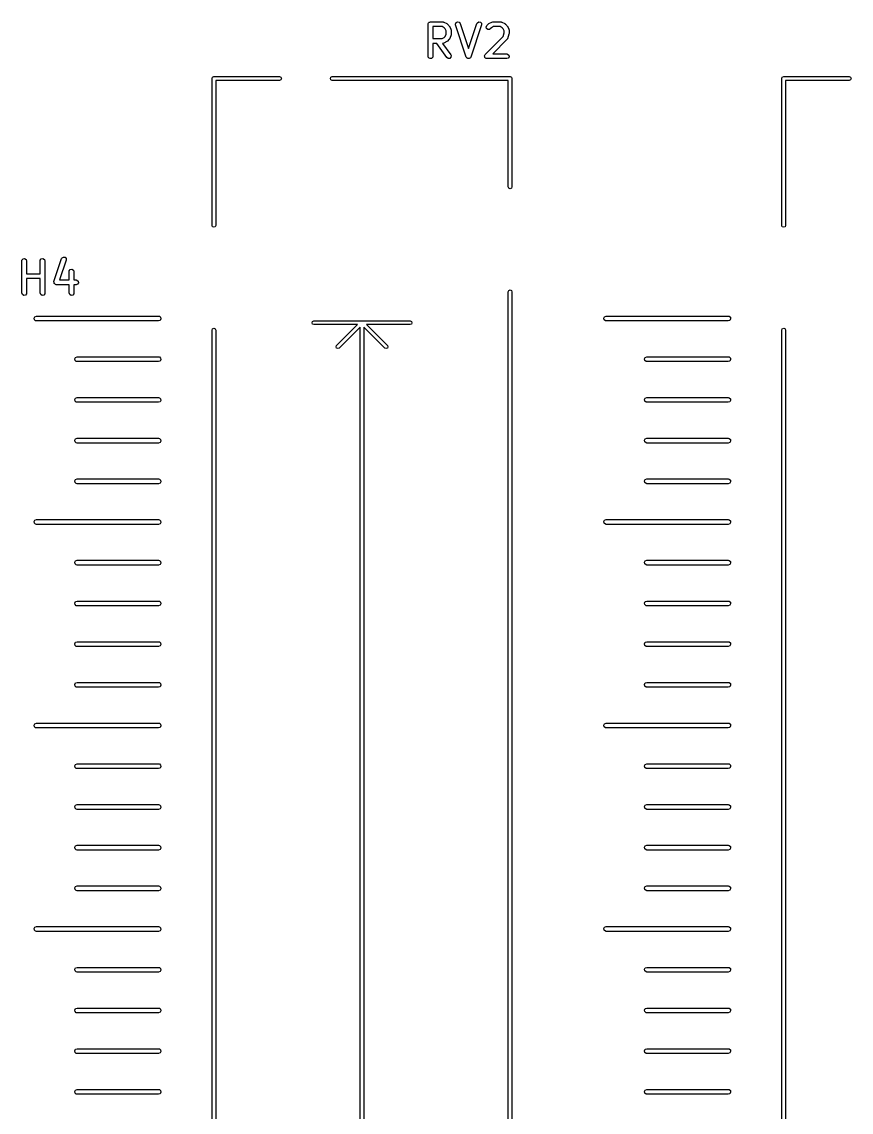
# Model space of a CAD drawing. Extents: x 2.76 to 6.37, y -5.23 to -2.48.
# Drawn here: x 2.832 to 3.851, y -3.825 to -2.485 of the extents above; entities that cross this region are included whole.
import ezdxf

# ---------------------------------------------------------------- set-up
doc = ezdxf.new("R2010")
doc.units = 0
doc.header["$MEASUREMENT"] = 0
doc.layers.add('BLACK', color=7, linetype='CONTINUOUS')

msp = doc.modelspace()

# ---------------------------------------------------------------- linework, layer by layer
at = {"layer": 'BLACK', "linetype": 'CONTINUOUS'}
for p, q in [((3.33112, -2.48844), (3.33118, -2.48806)), ((3.33112, -2.52781), (3.33112, -2.48844)), ((3.33116, -2.48793), (3.33123, -2.48781)), ((3.33118, -2.48806), (3.33116, -2.48793)), ((3.33123, -2.48781), (3.33129, -2.48743)), ((3.33129, -2.48743), (3.33179, -2.48684)), ((3.33179, -2.48684), (3.33217, -2.48618)), ((3.33217, -2.48618), (3.33242, -2.48609)), ((3.33242, -2.48609), (3.33259, -2.48588)), ((3.33259, -2.48588), (3.33335, -2.48575)), ((3.33335, -2.48575), (3.33407, -2.48549)), ((3.33407, -2.48549), (3.34907, -2.48549)), ((3.33702, -2.49139), (3.33702, -2.50611)), ((3.34837, -2.49139), (3.33702, -2.49139)), ((3.35107, -2.49274), (3.34837, -2.49139)), ((3.34907, -2.48549), (3.35008, -2.48567)), ((3.35008, -2.48567), (3.35021, -2.48578)), ((3.35021, -2.48578), (3.35039, -2.4858)), ((3.35039, -2.4858), (3.35414, -2.48767)), ((3.35414, -2.48767), (3.35485, -2.4882)), ((3.35485, -2.4882), (3.3549, -2.48823)), ((3.3549, -2.48823), (3.35678, -2.4901)), ((3.35678, -2.4901), (3.35728, -2.49082)), ((3.35728, -2.49082), (3.35733, -2.49087)), ((3.35733, -2.49087), (3.35921, -2.49462)), ((3.36486, -2.48836), (3.3656, -2.48648)), ((3.36501, -2.48937), (3.36486, -2.48836)), ((3.37814, -2.52874), (3.36501, -2.48937)), ((3.3656, -2.48648), (3.36738, -2.48552)), ((3.36738, -2.48552), (3.36936, -2.48592)), ((3.36936, -2.48592), (3.37062, -2.48751)), ((3.37062, -2.48751), (3.38094, -2.51847)), ((3.38094, -2.51847), (3.39126, -2.48751)), ((3.39686, -2.48937), (3.38374, -2.52874)), ((3.39126, -2.48751), (3.39175, -2.4866)), ((3.39175, -2.4866), (3.39347, -2.48555)), ((3.39347, -2.48555), (3.39547, -2.48584)), ((3.39547, -2.48584), (3.39681, -2.48735)), ((3.39681, -2.48735), (3.39686, -2.48937)), ((3.40237, -2.49193), (3.40322, -2.4901)), ((3.40322, -2.4901), (3.4051, -2.48823)), ((3.4051, -2.48823), (3.40582, -2.48772)), ((3.40582, -2.48772), (3.40586, -2.48767)), ((3.40586, -2.48767), (3.40961, -2.4858)), ((3.41163, -2.49139), (3.40893, -2.49274)), ((3.40961, -2.4858), (3.4106, -2.48551)), ((3.4106, -2.48551), (3.41077, -2.48555)), ((3.41077, -2.48555), (3.41093, -2.48549)), ((3.41093, -2.48549), (3.42031, -2.48549)), ((3.41961, -2.49139), (3.41163, -2.49139)), ((3.42231, -2.49274), (3.41961, -2.49139)), ((3.42031, -2.48549), (3.42132, -2.48567)), ((3.42132, -2.48567), (3.42145, -2.48578)), ((3.42145, -2.48578), (3.42163, -2.4858)), ((3.42163, -2.4858), (3.42538, -2.48767)), ((3.42538, -2.48767), (3.42609, -2.4882)), ((3.42609, -2.4882), (3.42614, -2.48823)), ((3.42614, -2.48823), (3.42802, -2.4901)), ((3.42802, -2.4901), (3.42853, -2.49082)), ((3.42853, -2.49082), (3.42857, -2.49087)), ((3.42857, -2.49087), (3.43045, -2.49462)), ((3.34837, -2.50611), (3.35107, -2.50476)), ((3.35226, -2.49394), (3.35107, -2.49274)), ((3.35107, -2.50476), (3.35226, -2.50356)), ((3.35361, -2.49664), (3.35226, -2.49394)), ((3.35226, -2.50356), (3.35361, -2.50087)), ((3.35361, -2.50087), (3.35361, -2.49664)), ((3.35921, -2.50288), (3.35733, -2.50663)), ((3.35921, -2.49462), (3.3595, -2.4956)), ((3.35923, -2.50271), (3.35921, -2.50288)), ((3.35934, -2.50257), (3.35923, -2.50271)), ((3.35952, -2.50156), (3.35934, -2.50257)), ((3.3595, -2.4956), (3.35946, -2.49577)), ((3.35946, -2.49577), (3.35952, -2.49594)), ((3.35952, -2.49594), (3.35952, -2.50156)), ((3.40135, -2.52572), (3.42335, -2.50372)), ((3.40289, -2.49388), (3.40237, -2.49193)), ((3.40455, -2.49504), (3.40289, -2.49388)), ((3.40656, -2.49487), (3.40455, -2.49504)), ((3.4074, -2.49428), (3.40656, -2.49487)), ((3.40893, -2.49274), (3.4074, -2.49428)), ((3.42351, -2.49394), (3.42231, -2.49274)), ((3.42335, -2.50372), (3.42485, -2.49921)), ((3.42485, -2.49664), (3.42351, -2.49394)), ((3.42485, -2.49921), (3.42485, -2.49664)), ((3.43061, -2.50062), (3.42873, -2.50625)), ((3.43045, -2.49462), (3.43074, -2.4956)), ((3.43076, -2.49969), (3.43061, -2.50056)), ((3.43061, -2.50056), (3.43061, -2.50062)), ((3.43074, -2.4956), (3.4307, -2.49577)), ((3.4307, -2.49577), (3.43076, -2.49594)), ((3.43076, -2.49594), (3.43076, -2.49969)), ((3.33702, -2.50611), (3.34837, -2.50611)), ((3.3419, -2.51202), (3.33702, -2.51202)), ((3.33702, -2.51202), (3.33702, -2.52781)), ((3.35415, -2.5295), (3.3419, -2.51202)), ((3.34923, -2.51195), (3.3491, -2.512)), ((3.3491, -2.512), (3.35898, -2.52612)), ((3.3494, -2.512), (3.34923, -2.51195)), ((3.35039, -2.5117), (3.3494, -2.512)), ((3.35414, -2.50983), (3.35039, -2.5117)), ((3.35418, -2.50978), (3.35414, -2.50983)), ((3.3549, -2.50928), (3.35418, -2.50978)), ((3.35678, -2.5074), (3.3549, -2.50928)), ((3.35681, -2.50734), (3.35678, -2.5074)), ((3.35733, -2.50663), (3.35681, -2.50734)), ((3.42802, -2.5074), (3.41056, -2.52486)), ((3.42809, -2.50724), (3.42802, -2.5074)), ((3.42824, -2.50715), (3.42809, -2.50724)), ((3.42873, -2.50625), (3.42824, -2.50715)), ((3.33181, -2.52971), (3.33112, -2.52781)), ((3.33356, -2.53072), (3.33181, -2.52971)), ((3.33554, -2.53037), (3.33356, -2.53072)), ((3.33684, -2.52882), (3.33554, -2.53037)), ((3.33702, -2.52781), (3.33684, -2.52882)), ((3.3558, -2.53066), (3.35415, -2.5295)), ((3.35781, -2.53049), (3.3558, -2.53066)), ((3.35924, -2.52906), (3.35781, -2.53049)), ((3.35898, -2.52612), (3.35942, -2.52705)), ((3.35942, -2.52705), (3.35924, -2.52906)), ((3.37819, -2.52881), (3.37814, -2.52874)), ((3.37819, -2.5289), (3.37819, -2.52881)), ((3.37881, -2.52959), (3.37819, -2.5289)), ((3.37939, -2.53033), (3.37881, -2.52959)), ((3.37947, -2.53034), (3.37939, -2.53033)), ((3.37953, -2.53041), (3.37947, -2.53034)), ((3.38046, -2.53054), (3.37953, -2.53041)), ((3.38137, -2.53073), (3.38046, -2.53054)), ((3.38145, -2.53069), (3.38137, -2.53073)), ((3.38153, -2.5307), (3.38145, -2.53069)), ((3.38233, -2.53021), (3.38153, -2.5307)), ((3.38315, -2.52977), (3.38233, -2.53021)), ((3.38318, -2.52969), (3.38315, -2.52977)), ((3.38325, -2.52965), (3.38318, -2.52969)), ((3.38374, -2.52874), (3.38325, -2.52965)), ((3.40049, -2.52755), (3.40055, -2.52743)), ((3.40072, -2.52841), (3.40049, -2.52755)), ((3.40053, -2.5273), (3.40097, -2.52653)), ((3.40055, -2.52743), (3.40053, -2.5273)), ((3.40088, -2.52929), (3.40072, -2.52841)), ((3.40098, -2.52937), (3.40088, -2.52929)), ((3.40097, -2.52653), (3.40135, -2.52572)), ((3.40102, -2.5295), (3.40098, -2.52937)), ((3.40174, -2.53001), (3.40102, -2.5295)), ((3.40242, -2.53058), (3.40174, -2.53001)), ((3.40261, -2.53062), (3.40242, -2.53058)), ((3.40267, -2.53066), (3.40261, -2.53062)), ((3.4028, -2.53065), (3.40267, -2.53066)), ((3.40343, -2.53076), (3.4028, -2.53065)), ((3.42781, -2.53076), (3.40343, -2.53076)), ((3.41056, -2.52486), (3.42781, -2.52486)), ((3.42781, -2.52486), (3.42882, -2.52504)), ((3.4297, -2.53007), (3.42781, -2.53076)), ((3.42882, -2.52504), (3.43036, -2.52633)), ((3.43071, -2.52832), (3.4297, -2.53007)), ((3.43036, -2.52633), (3.43071, -2.52832)), ((3.06575, -2.55512), (3.06644, -2.55345)), ((3.06575, -2.73559), (3.06575, -2.55512)), ((3.06644, -2.55345), (3.06811, -2.55276)), ((3.06811, -2.55276), (3.1487, -2.55276)), ((3.1487, -2.55748), (3.07047, -2.55748)), ((3.07047, -2.55748), (3.07047, -2.73559)), ((3.1487, -2.55276), (3.15037, -2.55345)), ((3.15037, -2.55679), (3.1487, -2.55748)), ((3.15037, -2.55345), (3.15106, -2.55512)), ((3.15106, -2.55512), (3.15037, -2.55679)), ((3.21114, -2.55512), (3.21183, -2.55345)), ((3.21183, -2.55679), (3.21114, -2.55512)), ((3.21183, -2.55345), (3.2135, -2.55276)), ((3.2135, -2.55748), (3.21183, -2.55679)), ((3.2135, -2.55276), (3.43189, -2.55276)), ((3.42953, -2.55748), (3.2135, -2.55748)), ((3.42953, -2.68835), (3.42953, -2.55748)), ((3.43189, -2.55276), (3.43356, -2.55345)), ((3.43356, -2.55345), (3.43425, -2.55512)), ((3.43425, -2.55512), (3.43425, -2.68835)), ((3.76575, -2.55512), (3.76644, -2.55345)), ((3.76575, -2.73559), (3.76575, -2.55512)), ((3.76644, -2.55345), (3.76811, -2.55276)), ((3.76811, -2.55276), (3.8487, -2.55276)), ((3.8487, -2.55748), (3.77047, -2.55748)), ((3.77047, -2.55748), (3.77047, -2.73559)), ((3.8487, -2.55276), (3.85037, -2.55345)), ((3.85037, -2.55679), (3.8487, -2.55748)), ((3.85037, -2.55345), (3.85106, -2.55512)), ((3.85106, -2.55512), (3.85037, -2.55679)), ((3.43022, -2.69002), (3.42953, -2.68835)), ((3.43189, -2.69071), (3.43022, -2.69002)), ((3.43356, -2.69002), (3.43189, -2.69071)), ((3.43425, -2.68835), (3.43356, -2.69002)), ((3.06644, -2.73726), (3.06575, -2.73559)), ((3.06811, -2.73795), (3.06644, -2.73726)), ((3.06978, -2.73726), (3.06811, -2.73795)), ((3.07047, -2.73559), (3.06978, -2.73726)), ((3.76644, -2.73726), (3.76575, -2.73559)), ((3.76811, -2.73795), (3.76644, -2.73726)), ((3.76978, -2.73726), (3.76811, -2.73795)), ((3.77047, -2.73559), (3.76978, -2.73726)), ((2.83201, -2.77923), (2.83219, -2.77822)), ((2.83201, -2.8186), (2.83201, -2.77923)), ((2.83219, -2.77822), (2.83349, -2.77667)), ((2.83349, -2.77667), (2.83548, -2.77632)), ((2.83548, -2.77632), (2.83723, -2.77733)), ((2.83723, -2.77733), (2.83792, -2.77923)), ((2.83792, -2.77923), (2.83792, -2.79502)), ((2.85451, -2.77923), (2.85469, -2.77822)), ((2.85451, -2.79502), (2.85451, -2.77923)), ((2.85469, -2.77822), (2.85599, -2.77667)), ((2.85599, -2.77667), (2.85797, -2.77632)), ((2.85797, -2.77632), (2.85972, -2.77733)), ((2.85972, -2.77733), (2.86041, -2.77923)), ((2.86041, -2.77923), (2.86041, -2.8186)), ((2.87153, -2.80454), (2.88091, -2.77642)), ((2.88651, -2.77829), (2.87843, -2.80252)), ((2.88091, -2.77642), (2.8814, -2.77552)), ((2.8814, -2.77552), (2.88312, -2.77446)), ((2.88312, -2.77446), (2.88511, -2.77476)), ((2.88511, -2.77476), (2.88645, -2.77627)), ((2.88645, -2.77627), (2.88651, -2.77829)), ((2.83792, -2.79502), (2.85451, -2.79502)), ((2.89013, -2.79235), (2.89031, -2.79134)), ((2.89013, -2.80252), (2.89013, -2.79235)), ((2.89031, -2.79134), (2.89161, -2.78979)), ((2.89161, -2.78979), (2.89359, -2.78944)), ((2.89359, -2.78944), (2.89534, -2.79045)), ((2.89534, -2.79045), (2.89603, -2.79235)), ((2.89603, -2.79235), (2.89603, -2.80252)), ((2.85451, -2.80093), (2.83792, -2.80093)), ((2.83792, -2.80093), (2.83792, -2.8186)), ((2.85451, -2.8186), (2.85451, -2.80093)), ((2.87143, -2.80496), (2.87154, -2.80477)), ((2.87157, -2.80575), (2.87143, -2.80496)), ((2.87154, -2.80477), (2.87153, -2.80454)), ((2.87159, -2.80656), (2.87157, -2.80575)), ((2.87174, -2.80673), (2.87159, -2.80656)), ((2.87178, -2.80695), (2.87174, -2.80673)), ((2.87239, -2.80747), (2.87178, -2.80695)), ((2.87293, -2.80807), (2.87239, -2.80747)), ((2.87315, -2.8081), (2.87293, -2.80807)), ((2.87332, -2.80825), (2.87315, -2.8081)), ((2.87433, -2.80843), (2.87332, -2.80825)), ((2.89013, -2.80843), (2.87433, -2.80843)), ((2.87843, -2.80252), (2.89013, -2.80252)), ((2.89013, -2.8186), (2.89013, -2.80843)), ((2.89603, -2.80252), (2.89871, -2.80252)), ((2.89871, -2.80843), (2.89603, -2.80843)), ((2.89603, -2.80843), (2.89603, -2.8186)), ((2.89871, -2.80252), (2.89972, -2.8027)), ((2.9006, -2.80774), (2.89871, -2.80843)), ((2.89972, -2.8027), (2.90126, -2.804)), ((2.90161, -2.80599), (2.9006, -2.80774)), ((2.90126, -2.804), (2.90161, -2.80599)), ((2.8327, -2.8205), (2.83201, -2.8186)), ((2.83445, -2.82151), (2.8327, -2.8205)), ((2.83644, -2.82115), (2.83445, -2.82151)), ((2.83774, -2.81961), (2.83644, -2.82115)), ((2.83792, -2.8186), (2.83774, -2.81961)), ((2.8552, -2.8205), (2.85451, -2.8186)), ((2.85695, -2.82151), (2.8552, -2.8205)), ((2.85894, -2.82115), (2.85695, -2.82151)), ((2.86024, -2.81961), (2.85894, -2.82115)), ((2.86041, -2.8186), (2.86024, -2.81961)), ((2.89082, -2.8205), (2.89013, -2.8186)), ((2.89257, -2.82151), (2.89082, -2.8205)), ((2.89456, -2.82115), (2.89257, -2.82151)), ((2.89586, -2.81961), (2.89456, -2.82115)), ((2.89603, -2.8186), (2.89586, -2.81961)), ((3.42953, -2.81713), (3.43022, -2.81546)), ((3.42953, -4.66472), (3.42953, -2.81713)), ((3.43022, -2.81546), (3.43189, -2.81476)), ((3.43189, -2.81476), (3.43356, -2.81546)), ((3.43356, -2.81546), (3.43425, -2.81713)), ((3.43425, -2.81713), (3.43425, -4.66472)), ((2.84709, -2.84949), (2.8481, -2.84774)), ((2.84744, -2.85148), (2.84709, -2.84949)), ((2.84899, -2.85277), (2.84744, -2.85148)), ((2.8481, -2.84774), (2.85, -2.84705)), ((2.85, -2.85295), (2.84899, -2.85277)), ((2.85, -2.84705), (3, -2.84705)), ((3, -2.85295), (2.85, -2.85295)), ((3, -2.84705), (3.00101, -2.84723)), ((3.0019, -2.85226), (3, -2.85295)), ((3.00101, -2.84723), (3.00256, -2.84852)), ((3.00291, -2.85051), (3.0019, -2.85226)), ((3.00256, -2.84852), (3.00291, -2.85051)), ((3.18927, -2.85345), (3.19094, -2.85276)), ((3.19094, -2.85276), (3.30906, -2.85276)), ((3.30906, -2.85276), (3.31073, -2.85345)), ((3.54709, -2.84949), (3.5481, -2.84774)), ((3.54744, -2.85148), (3.54709, -2.84949)), ((3.54899, -2.85277), (3.54744, -2.85148)), ((3.5481, -2.84774), (3.55, -2.84705)), ((3.55, -2.85295), (3.54899, -2.85277)), ((3.55, -2.84705), (3.7, -2.84705)), ((3.7, -2.85295), (3.55, -2.85295)), ((3.7, -2.84705), (3.70101, -2.84723)), ((3.7019, -2.85226), (3.7, -2.85295)), ((3.70101, -2.84723), (3.70256, -2.84852)), ((3.70291, -2.85051), (3.7019, -2.85226)), ((3.70256, -2.84852), (3.70291, -2.85051)), ((3.06575, -2.86437), (3.06644, -2.8627)), ((3.06575, -4.61748), (3.06575, -2.86437)), ((3.06644, -2.8627), (3.06811, -2.86201)), ((3.06811, -2.86201), (3.06978, -2.8627)), ((3.06978, -2.8627), (3.07047, -2.86437)), ((3.07047, -2.86437), (3.07047, -4.61748)), ((3.18858, -2.85512), (3.18927, -2.85345)), ((3.18927, -2.85679), (3.18858, -2.85512)), ((3.19094, -2.85748), (3.18927, -2.85679)), ((3.2443, -2.85748), (3.19094, -2.85748)), ((3.2188, -2.88298), (3.2443, -2.85748)), ((3.24764, -2.86082), (3.22214, -2.88632)), ((3.24764, -4.62107), (3.24764, -2.86082)), ((3.27786, -2.88632), (3.25236, -2.86082)), ((3.25236, -2.86082), (3.25236, -4.62107)), ((3.30906, -2.85748), (3.2557, -2.85748)), ((3.2557, -2.85748), (3.2812, -2.88298)), ((3.31073, -2.85679), (3.30906, -2.85748)), ((3.31073, -2.85345), (3.31142, -2.85512)), ((3.31142, -2.85512), (3.31073, -2.85679)), ((3.76575, -2.86437), (3.76644, -2.8627)), ((3.76575, -4.61748), (3.76575, -2.86437)), ((3.76644, -2.8627), (3.76811, -2.86201)), ((3.76811, -2.86201), (3.76978, -2.8627)), ((3.76978, -2.8627), (3.77047, -2.86437)), ((3.77047, -2.86437), (3.77047, -4.61748)), ((3.21811, -2.88465), (3.2188, -2.88298)), ((3.2188, -2.88632), (3.21811, -2.88465)), ((3.22047, -2.88701), (3.2188, -2.88632)), ((3.22214, -2.88632), (3.22047, -2.88701)), ((3.27953, -2.88701), (3.27786, -2.88632)), ((3.2812, -2.88632), (3.27953, -2.88701)), ((3.2812, -2.88298), (3.28189, -2.88465)), ((3.28189, -2.88465), (3.2812, -2.88632)), ((2.89709, -2.89949), (2.8981, -2.89774)), ((2.89744, -2.90148), (2.89709, -2.89949)), ((2.89899, -2.90277), (2.89744, -2.90148)), ((2.8981, -2.89774), (2.9, -2.89705)), ((2.9, -2.90295), (2.89899, -2.90277)), ((2.9, -2.89705), (3, -2.89705)), ((3, -2.90295), (2.9, -2.90295)), ((3, -2.89705), (3.00101, -2.89723)), ((3.0019, -2.90226), (3, -2.90295)), ((3.00101, -2.89723), (3.00256, -2.89852)), ((3.00291, -2.90051), (3.0019, -2.90226)), ((3.00256, -2.89852), (3.00291, -2.90051)), ((3.59709, -2.89949), (3.5981, -2.89774)), ((3.59744, -2.90148), (3.59709, -2.89949)), ((3.59899, -2.90277), (3.59744, -2.90148)), ((3.5981, -2.89774), (3.6, -2.89705)), ((3.6, -2.90295), (3.59899, -2.90277)), ((3.6, -2.89705), (3.7, -2.89705)), ((3.7, -2.90295), (3.6, -2.90295)), ((3.7, -2.89705), (3.70101, -2.89723)), ((3.7019, -2.90226), (3.7, -2.90295)), ((3.70101, -2.89723), (3.70256, -2.89852)), ((3.70291, -2.90051), (3.7019, -2.90226)), ((3.70256, -2.89852), (3.70291, -2.90051)), ((2.89709, -2.94949), (2.8981, -2.94774)), ((2.89744, -2.95148), (2.89709, -2.94949)), ((2.89899, -2.95277), (2.89744, -2.95148)), ((2.8981, -2.94774), (2.9, -2.94705)), ((2.9, -2.95295), (2.89899, -2.95277)), ((2.9, -2.94705), (3, -2.94705)), ((3, -2.95295), (2.9, -2.95295)), ((3, -2.94705), (3.00101, -2.94723)), ((3.0019, -2.95226), (3, -2.95295)), ((3.00101, -2.94723), (3.00256, -2.94852)), ((3.00291, -2.95051), (3.0019, -2.95226)), ((3.00256, -2.94852), (3.00291, -2.95051)), ((3.59709, -2.94949), (3.5981, -2.94774)), ((3.59744, -2.95148), (3.59709, -2.94949)), ((3.59899, -2.95277), (3.59744, -2.95148)), ((3.5981, -2.94774), (3.6, -2.94705)), ((3.6, -2.95295), (3.59899, -2.95277)), ((3.6, -2.94705), (3.7, -2.94705)), ((3.7, -2.95295), (3.6, -2.95295)), ((3.7, -2.94705), (3.70101, -2.94723)), ((3.7019, -2.95226), (3.7, -2.95295)), ((3.70101, -2.94723), (3.70256, -2.94852)), ((3.70291, -2.95051), (3.7019, -2.95226)), ((3.70256, -2.94852), (3.70291, -2.95051)), ((2.89709, -2.99949), (2.8981, -2.99774)), ((2.89744, -3.00148), (2.89709, -2.99949)), ((2.8981, -2.99774), (2.9, -2.99705)), ((2.9, -2.99705), (3, -2.99705)), ((3, -2.99705), (3.00101, -2.99723)), ((3.00101, -2.99723), (3.00256, -2.99852)), ((3.00256, -2.99852), (3.00291, -3.00051)), ((3.59709, -2.99949), (3.5981, -2.99774)), ((3.59744, -3.00148), (3.59709, -2.99949)), ((3.5981, -2.99774), (3.6, -2.99705)), ((3.6, -2.99705), (3.7, -2.99705)), ((3.7, -2.99705), (3.70101, -2.99723)), ((3.70101, -2.99723), (3.70256, -2.99852)), ((3.70256, -2.99852), (3.70291, -3.00051)), ((2.89899, -3.00277), (2.89744, -3.00148)), ((2.9, -3.00295), (2.89899, -3.00277)), ((3, -3.00295), (2.9, -3.00295)), ((3.0019, -3.00226), (3, -3.00295)), ((3.00291, -3.00051), (3.0019, -3.00226)), ((3.59899, -3.00277), (3.59744, -3.00148)), ((3.6, -3.00295), (3.59899, -3.00277)), ((3.7, -3.00295), (3.6, -3.00295)), ((3.7019, -3.00226), (3.7, -3.00295)), ((3.70291, -3.00051), (3.7019, -3.00226)), ((2.89709, -3.04949), (2.8981, -3.04774)), ((2.89744, -3.05148), (2.89709, -3.04949)), ((2.89899, -3.05277), (2.89744, -3.05148)), ((2.8981, -3.04774), (2.9, -3.04705)), ((2.9, -3.05295), (2.89899, -3.05277)), ((2.9, -3.04705), (3, -3.04705)), ((3, -3.05295), (2.9, -3.05295)), ((3, -3.04705), (3.00101, -3.04723)), ((3.0019, -3.05226), (3, -3.05295)), ((3.00101, -3.04723), (3.00256, -3.04852)), ((3.00291, -3.05051), (3.0019, -3.05226)), ((3.00256, -3.04852), (3.00291, -3.05051)), ((3.59709, -3.04949), (3.5981, -3.04774)), ((3.59744, -3.05148), (3.59709, -3.04949)), ((3.59899, -3.05277), (3.59744, -3.05148)), ((3.5981, -3.04774), (3.6, -3.04705)), ((3.6, -3.05295), (3.59899, -3.05277)), ((3.6, -3.04705), (3.7, -3.04705)), ((3.7, -3.05295), (3.6, -3.05295)), ((3.7, -3.04705), (3.70101, -3.04723)), ((3.7019, -3.05226), (3.7, -3.05295)), ((3.70101, -3.04723), (3.70256, -3.04852)), ((3.70291, -3.05051), (3.7019, -3.05226)), ((3.70256, -3.04852), (3.70291, -3.05051)), ((2.84709, -3.09949), (2.8481, -3.09774)), ((2.84744, -3.10148), (2.84709, -3.09949)), ((2.84899, -3.10277), (2.84744, -3.10148)), ((2.8481, -3.09774), (2.85, -3.09705)), ((2.85, -3.10295), (2.84899, -3.10277)), ((2.85, -3.09705), (3, -3.09705)), ((3, -3.10295), (2.85, -3.10295)), ((3, -3.09705), (3.00101, -3.09723)), ((3.0019, -3.10226), (3, -3.10295)), ((3.00101, -3.09723), (3.00256, -3.09852)), ((3.00291, -3.10051), (3.0019, -3.10226)), ((3.00256, -3.09852), (3.00291, -3.10051)), ((3.54709, -3.09949), (3.5481, -3.09774)), ((3.54744, -3.10148), (3.54709, -3.09949)), ((3.54899, -3.10277), (3.54744, -3.10148)), ((3.5481, -3.09774), (3.55, -3.09705)), ((3.55, -3.10295), (3.54899, -3.10277)), ((3.55, -3.09705), (3.7, -3.09705)), ((3.7, -3.10295), (3.55, -3.10295)), ((3.7, -3.09705), (3.70101, -3.09723)), ((3.7019, -3.10226), (3.7, -3.10295)), ((3.70101, -3.09723), (3.70256, -3.09852)), ((3.70291, -3.10051), (3.7019, -3.10226)), ((3.70256, -3.09852), (3.70291, -3.10051)), ((2.89709, -3.14949), (2.8981, -3.14774)), ((2.8981, -3.14774), (2.9, -3.14705)), ((2.9, -3.14705), (3, -3.14705)), ((3, -3.14705), (3.00101, -3.14723)), ((3.00101, -3.14723), (3.00256, -3.14852)), ((3.59709, -3.14949), (3.5981, -3.14774)), ((3.5981, -3.14774), (3.6, -3.14705)), ((3.6, -3.14705), (3.7, -3.14705)), ((3.7, -3.14705), (3.70101, -3.14723)), ((3.70101, -3.14723), (3.70256, -3.14852)), ((2.89744, -3.15148), (2.89709, -3.14949)), ((2.89899, -3.15277), (2.89744, -3.15148)), ((2.9, -3.15295), (2.89899, -3.15277)), ((3, -3.15295), (2.9, -3.15295)), ((3.0019, -3.15226), (3, -3.15295)), ((3.00291, -3.15051), (3.0019, -3.15226)), ((3.00256, -3.14852), (3.00291, -3.15051)), ((3.59744, -3.15148), (3.59709, -3.14949)), ((3.59899, -3.15277), (3.59744, -3.15148)), ((3.6, -3.15295), (3.59899, -3.15277)), ((3.7, -3.15295), (3.6, -3.15295)), ((3.7019, -3.15226), (3.7, -3.15295)), ((3.70291, -3.15051), (3.7019, -3.15226)), ((3.70256, -3.14852), (3.70291, -3.15051)), ((2.89709, -3.19949), (2.8981, -3.19774)), ((2.89744, -3.20148), (2.89709, -3.19949)), ((2.8981, -3.19774), (2.9, -3.19705)), ((2.9, -3.19705), (3, -3.19705)), ((3, -3.19705), (3.00101, -3.19723)), ((3.00101, -3.19723), (3.00256, -3.19852)), ((3.00291, -3.20051), (3.0019, -3.20226)), ((3.00256, -3.19852), (3.00291, -3.20051)), ((3.59709, -3.19949), (3.5981, -3.19774)), ((3.59744, -3.20148), (3.59709, -3.19949)), ((3.5981, -3.19774), (3.6, -3.19705)), ((3.6, -3.19705), (3.7, -3.19705)), ((3.7, -3.19705), (3.70101, -3.19723)), ((3.70101, -3.19723), (3.70256, -3.19852)), ((3.70291, -3.20051), (3.7019, -3.20226)), ((3.70256, -3.19852), (3.70291, -3.20051)), ((2.89899, -3.20277), (2.89744, -3.20148)), ((2.9, -3.20295), (2.89899, -3.20277)), ((3, -3.20295), (2.9, -3.20295)), ((3.0019, -3.20226), (3, -3.20295)), ((3.59899, -3.20277), (3.59744, -3.20148)), ((3.6, -3.20295), (3.59899, -3.20277)), ((3.7, -3.20295), (3.6, -3.20295)), ((3.7019, -3.20226), (3.7, -3.20295)), ((2.89709, -3.24949), (2.8981, -3.24774)), ((2.89744, -3.25148), (2.89709, -3.24949)), ((2.89899, -3.25277), (2.89744, -3.25148)), ((2.8981, -3.24774), (2.9, -3.24705)), ((2.9, -3.25295), (2.89899, -3.25277)), ((2.9, -3.24705), (3, -3.24705)), ((3, -3.25295), (2.9, -3.25295)), ((3, -3.24705), (3.00101, -3.24723)), ((3.0019, -3.25226), (3, -3.25295)), ((3.00101, -3.24723), (3.00256, -3.24852)), ((3.00291, -3.25051), (3.0019, -3.25226)), ((3.00256, -3.24852), (3.00291, -3.25051)), ((3.59709, -3.24949), (3.5981, -3.24774)), ((3.59744, -3.25148), (3.59709, -3.24949)), ((3.59899, -3.25277), (3.59744, -3.25148)), ((3.5981, -3.24774), (3.6, -3.24705)), ((3.6, -3.25295), (3.59899, -3.25277)), ((3.6, -3.24705), (3.7, -3.24705)), ((3.7, -3.25295), (3.6, -3.25295)), ((3.7, -3.24705), (3.70101, -3.24723)), ((3.7019, -3.25226), (3.7, -3.25295)), ((3.70101, -3.24723), (3.70256, -3.24852)), ((3.70291, -3.25051), (3.7019, -3.25226)), ((3.70256, -3.24852), (3.70291, -3.25051)), ((2.89709, -3.29949), (2.8981, -3.29774)), ((2.89744, -3.30148), (2.89709, -3.29949)), ((2.89899, -3.30277), (2.89744, -3.30148)), ((2.8981, -3.29774), (2.9, -3.29705)), ((2.9, -3.30295), (2.89899, -3.30277)), ((2.9, -3.29705), (3, -3.29705)), ((3, -3.30295), (2.9, -3.30295)), ((3, -3.29705), (3.00101, -3.29723)), ((3.0019, -3.30226), (3, -3.30295)), ((3.00101, -3.29723), (3.00256, -3.29852)), ((3.00291, -3.30051), (3.0019, -3.30226)), ((3.00256, -3.29852), (3.00291, -3.30051)), ((3.59709, -3.29949), (3.5981, -3.29774)), ((3.59744, -3.30148), (3.59709, -3.29949)), ((3.59899, -3.30277), (3.59744, -3.30148)), ((3.5981, -3.29774), (3.6, -3.29705)), ((3.6, -3.30295), (3.59899, -3.30277)), ((3.6, -3.29705), (3.7, -3.29705)), ((3.7, -3.30295), (3.6, -3.30295)), ((3.7, -3.29705), (3.70101, -3.29723)), ((3.7019, -3.30226), (3.7, -3.30295)), ((3.70101, -3.29723), (3.70256, -3.29852)), ((3.70291, -3.30051), (3.7019, -3.30226)), ((3.70256, -3.29852), (3.70291, -3.30051)), ((2.84709, -3.34949), (2.8481, -3.34774)), ((2.8481, -3.34774), (2.85, -3.34705)), ((2.85, -3.34705), (3, -3.34705)), ((3, -3.34705), (3.00101, -3.34723)), ((3.00101, -3.34723), (3.00256, -3.34852)), ((3.00256, -3.34852), (3.00291, -3.35051)), ((3.54709, -3.34949), (3.5481, -3.34774)), ((3.5481, -3.34774), (3.55, -3.34705)), ((3.55, -3.34705), (3.7, -3.34705)), ((3.7, -3.34705), (3.70101, -3.34723)), ((3.70101, -3.34723), (3.70256, -3.34852)), ((3.70256, -3.34852), (3.70291, -3.35051)), ((2.84744, -3.35148), (2.84709, -3.34949)), ((2.84899, -3.35277), (2.84744, -3.35148)), ((2.85, -3.35295), (2.84899, -3.35277)), ((3, -3.35295), (2.85, -3.35295)), ((3.0019, -3.35226), (3, -3.35295)), ((3.00291, -3.35051), (3.0019, -3.35226)), ((3.54744, -3.35148), (3.54709, -3.34949)), ((3.54899, -3.35277), (3.54744, -3.35148)), ((3.55, -3.35295), (3.54899, -3.35277)), ((3.7, -3.35295), (3.55, -3.35295)), ((3.7019, -3.35226), (3.7, -3.35295)), ((3.70291, -3.35051), (3.7019, -3.35226)), ((2.89709, -3.39949), (2.8981, -3.39774)), ((2.89744, -3.40148), (2.89709, -3.39949)), ((2.89899, -3.40277), (2.89744, -3.40148)), ((2.8981, -3.39774), (2.9, -3.39705)), ((2.9, -3.39705), (3, -3.39705)), ((3, -3.39705), (3.00101, -3.39723)), ((3.0019, -3.40226), (3, -3.40295)), ((3.00101, -3.39723), (3.00256, -3.39852)), ((3.00291, -3.40051), (3.0019, -3.40226)), ((3.00256, -3.39852), (3.00291, -3.40051)), ((3.59709, -3.39949), (3.5981, -3.39774)), ((3.59744, -3.40148), (3.59709, -3.39949)), ((3.59899, -3.40277), (3.59744, -3.40148)), ((3.5981, -3.39774), (3.6, -3.39705)), ((3.6, -3.39705), (3.7, -3.39705)), ((3.7, -3.39705), (3.70101, -3.39723)), ((3.7019, -3.40226), (3.7, -3.40295)), ((3.70101, -3.39723), (3.70256, -3.39852)), ((3.70291, -3.40051), (3.7019, -3.40226)), ((3.70256, -3.39852), (3.70291, -3.40051)), ((2.9, -3.40295), (2.89899, -3.40277)), ((3, -3.40295), (2.9, -3.40295)), ((3.6, -3.40295), (3.59899, -3.40277)), ((3.7, -3.40295), (3.6, -3.40295)), ((2.89709, -3.44949), (2.8981, -3.44774)), ((2.89744, -3.45148), (2.89709, -3.44949)), ((2.89899, -3.45277), (2.89744, -3.45148)), ((2.8981, -3.44774), (2.9, -3.44705)), ((2.9, -3.45295), (2.89899, -3.45277)), ((2.9, -3.44705), (3, -3.44705)), ((3, -3.45295), (2.9, -3.45295)), ((3, -3.44705), (3.00101, -3.44723)), ((3.0019, -3.45226), (3, -3.45295)), ((3.00101, -3.44723), (3.00256, -3.44852)), ((3.00291, -3.45051), (3.0019, -3.45226)), ((3.00256, -3.44852), (3.00291, -3.45051)), ((3.59709, -3.44949), (3.5981, -3.44774)), ((3.59744, -3.45148), (3.59709, -3.44949)), ((3.59899, -3.45277), (3.59744, -3.45148)), ((3.5981, -3.44774), (3.6, -3.44705)), ((3.6, -3.45295), (3.59899, -3.45277)), ((3.6, -3.44705), (3.7, -3.44705)), ((3.7, -3.45295), (3.6, -3.45295)), ((3.7, -3.44705), (3.70101, -3.44723)), ((3.7019, -3.45226), (3.7, -3.45295)), ((3.70101, -3.44723), (3.70256, -3.44852)), ((3.70291, -3.45051), (3.7019, -3.45226)), ((3.70256, -3.44852), (3.70291, -3.45051)), ((2.89709, -3.49949), (2.8981, -3.49774)), ((2.89744, -3.50148), (2.89709, -3.49949)), ((2.89899, -3.50277), (2.89744, -3.50148)), ((2.8981, -3.49774), (2.9, -3.49705)), ((2.9, -3.50295), (2.89899, -3.50277)), ((2.9, -3.49705), (3, -3.49705)), ((3, -3.50295), (2.9, -3.50295)), ((3, -3.49705), (3.00101, -3.49723)), ((3.0019, -3.50226), (3, -3.50295)), ((3.00101, -3.49723), (3.00256, -3.49852)), ((3.00291, -3.50051), (3.0019, -3.50226)), ((3.00256, -3.49852), (3.00291, -3.50051)), ((3.59709, -3.49949), (3.5981, -3.49774)), ((3.59744, -3.50148), (3.59709, -3.49949)), ((3.59899, -3.50277), (3.59744, -3.50148)), ((3.5981, -3.49774), (3.6, -3.49705)), ((3.6, -3.50295), (3.59899, -3.50277)), ((3.6, -3.49705), (3.7, -3.49705)), ((3.7, -3.50295), (3.6, -3.50295)), ((3.7, -3.49705), (3.70101, -3.49723)), ((3.7019, -3.50226), (3.7, -3.50295)), ((3.70101, -3.49723), (3.70256, -3.49852)), ((3.70291, -3.50051), (3.7019, -3.50226)), ((3.70256, -3.49852), (3.70291, -3.50051)), ((2.89709, -3.54949), (2.8981, -3.54774)), ((2.89744, -3.55148), (2.89709, -3.54949)), ((2.8981, -3.54774), (2.9, -3.54705)), ((2.9, -3.54705), (3, -3.54705)), ((3, -3.54705), (3.00101, -3.54723)), ((3.00101, -3.54723), (3.00256, -3.54852)), ((3.00256, -3.54852), (3.00291, -3.55051)), ((3.59709, -3.54949), (3.5981, -3.54774)), ((3.59744, -3.55148), (3.59709, -3.54949)), ((3.5981, -3.54774), (3.6, -3.54705)), ((3.6, -3.54705), (3.7, -3.54705)), ((3.7, -3.54705), (3.70101, -3.54723)), ((3.70101, -3.54723), (3.70256, -3.54852)), ((3.70256, -3.54852), (3.70291, -3.55051)), ((2.89899, -3.55277), (2.89744, -3.55148)), ((2.9, -3.55295), (2.89899, -3.55277)), ((3, -3.55295), (2.9, -3.55295)), ((3.0019, -3.55226), (3, -3.55295)), ((3.00291, -3.55051), (3.0019, -3.55226)), ((3.59899, -3.55277), (3.59744, -3.55148)), ((3.6, -3.55295), (3.59899, -3.55277)), ((3.7, -3.55295), (3.6, -3.55295)), ((3.7019, -3.55226), (3.7, -3.55295)), ((3.70291, -3.55051), (3.7019, -3.55226)), ((2.84709, -3.59949), (2.8481, -3.59774)), ((2.84744, -3.60148), (2.84709, -3.59949)), ((2.84899, -3.60277), (2.84744, -3.60148)), ((2.8481, -3.59774), (2.85, -3.59705)), ((2.85, -3.60295), (2.84899, -3.60277)), ((2.85, -3.59705), (3, -3.59705)), ((3, -3.60295), (2.85, -3.60295)), ((3, -3.59705), (3.00101, -3.59723)), ((3.0019, -3.60226), (3, -3.60295)), ((3.00101, -3.59723), (3.00256, -3.59852)), ((3.00291, -3.60051), (3.0019, -3.60226)), ((3.00256, -3.59852), (3.00291, -3.60051)), ((3.54709, -3.59949), (3.5481, -3.59774)), ((3.54744, -3.60148), (3.54709, -3.59949)), ((3.54899, -3.60277), (3.54744, -3.60148)), ((3.5481, -3.59774), (3.55, -3.59705)), ((3.55, -3.60295), (3.54899, -3.60277)), ((3.55, -3.59705), (3.7, -3.59705)), ((3.7, -3.60295), (3.55, -3.60295)), ((3.7, -3.59705), (3.70101, -3.59723)), ((3.7019, -3.60226), (3.7, -3.60295)), ((3.70101, -3.59723), (3.70256, -3.59852)), ((3.70291, -3.60051), (3.7019, -3.60226)), ((3.70256, -3.59852), (3.70291, -3.60051)), ((2.89709, -3.64949), (2.8981, -3.64774)), ((2.89744, -3.65148), (2.89709, -3.64949)), ((2.89899, -3.65277), (2.89744, -3.65148)), ((2.8981, -3.64774), (2.9, -3.64705)), ((2.9, -3.65295), (2.89899, -3.65277)), ((2.9, -3.64705), (3, -3.64705)), ((3, -3.65295), (2.9, -3.65295)), ((3, -3.64705), (3.00101, -3.64723)), ((3.0019, -3.65226), (3, -3.65295)), ((3.00101, -3.64723), (3.00256, -3.64852)), ((3.00291, -3.65051), (3.0019, -3.65226)), ((3.00256, -3.64852), (3.00291, -3.65051)), ((3.59709, -3.64949), (3.5981, -3.64774)), ((3.59744, -3.65148), (3.59709, -3.64949)), ((3.59899, -3.65277), (3.59744, -3.65148)), ((3.5981, -3.64774), (3.6, -3.64705)), ((3.6, -3.65295), (3.59899, -3.65277)), ((3.6, -3.64705), (3.7, -3.64705)), ((3.7, -3.65295), (3.6, -3.65295)), ((3.7, -3.64705), (3.70101, -3.64723)), ((3.7019, -3.65226), (3.7, -3.65295)), ((3.70101, -3.64723), (3.70256, -3.64852)), ((3.70291, -3.65051), (3.7019, -3.65226)), ((3.70256, -3.64852), (3.70291, -3.65051)), ((2.89709, -3.69949), (2.8981, -3.69774)), ((2.89744, -3.70148), (2.89709, -3.69949)), ((2.89899, -3.70277), (2.89744, -3.70148)), ((2.8981, -3.69774), (2.9, -3.69705)), ((2.9, -3.70295), (2.89899, -3.70277)), ((2.9, -3.69705), (3, -3.69705)), ((3, -3.70295), (2.9, -3.70295)), ((3, -3.69705), (3.00101, -3.69723)), ((3.0019, -3.70226), (3, -3.70295)), ((3.00101, -3.69723), (3.00256, -3.69852)), ((3.00291, -3.70051), (3.0019, -3.70226)), ((3.00256, -3.69852), (3.00291, -3.70051)), ((3.59709, -3.69949), (3.5981, -3.69774)), ((3.59744, -3.70148), (3.59709, -3.69949)), ((3.59899, -3.70277), (3.59744, -3.70148)), ((3.5981, -3.69774), (3.6, -3.69705)), ((3.6, -3.70295), (3.59899, -3.70277)), ((3.6, -3.69705), (3.7, -3.69705)), ((3.7, -3.70295), (3.6, -3.70295)), ((3.7, -3.69705), (3.70101, -3.69723)), ((3.7019, -3.70226), (3.7, -3.70295)), ((3.70101, -3.69723), (3.70256, -3.69852)), ((3.70291, -3.70051), (3.7019, -3.70226)), ((3.70256, -3.69852), (3.70291, -3.70051)), ((2.89709, -3.74949), (2.8981, -3.74774)), ((2.89744, -3.75148), (2.89709, -3.74949)), ((2.8981, -3.74774), (2.9, -3.74705)), ((2.9, -3.74705), (3, -3.74705)), ((3, -3.74705), (3.00101, -3.74723)), ((3.00101, -3.74723), (3.00256, -3.74852)), ((3.00291, -3.75051), (3.0019, -3.75226)), ((3.00256, -3.74852), (3.00291, -3.75051)), ((3.59709, -3.74949), (3.5981, -3.74774)), ((3.59744, -3.75148), (3.59709, -3.74949)), ((3.5981, -3.74774), (3.6, -3.74705)), ((3.6, -3.74705), (3.7, -3.74705)), ((3.7, -3.74705), (3.70101, -3.74723)), ((3.70101, -3.74723), (3.70256, -3.74852)), ((3.70291, -3.75051), (3.7019, -3.75226)), ((3.70256, -3.74852), (3.70291, -3.75051)), ((2.89899, -3.75277), (2.89744, -3.75148)), ((2.9, -3.75295), (2.89899, -3.75277)), ((3, -3.75295), (2.9, -3.75295)), ((3.0019, -3.75226), (3, -3.75295)), ((3.59899, -3.75277), (3.59744, -3.75148)), ((3.6, -3.75295), (3.59899, -3.75277)), ((3.7, -3.75295), (3.6, -3.75295)), ((3.7019, -3.75226), (3.7, -3.75295)), ((2.89709, -3.79949), (2.8981, -3.79774)), ((2.89744, -3.80148), (2.89709, -3.79949)), ((2.89899, -3.80277), (2.89744, -3.80148)), ((2.8981, -3.79774), (2.9, -3.79705)), ((2.9, -3.80295), (2.89899, -3.80277)), ((2.9, -3.79705), (3, -3.79705)), ((3, -3.80295), (2.9, -3.80295)), ((3, -3.79705), (3.00101, -3.79723)), ((3.0019, -3.80226), (3, -3.80295)), ((3.00101, -3.79723), (3.00256, -3.79852)), ((3.00291, -3.80051), (3.0019, -3.80226)), ((3.00256, -3.79852), (3.00291, -3.80051)), ((3.59709, -3.79949), (3.5981, -3.79774)), ((3.59744, -3.80148), (3.59709, -3.79949)), ((3.59899, -3.80277), (3.59744, -3.80148)), ((3.5981, -3.79774), (3.6, -3.79705)), ((3.6, -3.80295), (3.59899, -3.80277)), ((3.6, -3.79705), (3.7, -3.79705)), ((3.7, -3.80295), (3.6, -3.80295)), ((3.7, -3.79705), (3.70101, -3.79723)), ((3.7019, -3.80226), (3.7, -3.80295)), ((3.70101, -3.79723), (3.70256, -3.79852)), ((3.70291, -3.80051), (3.7019, -3.80226)), ((3.70256, -3.79852), (3.70291, -3.80051))]:
    msp.add_line(p, q, dxfattribs=at)

doc.saveas('drawing.dxf')
